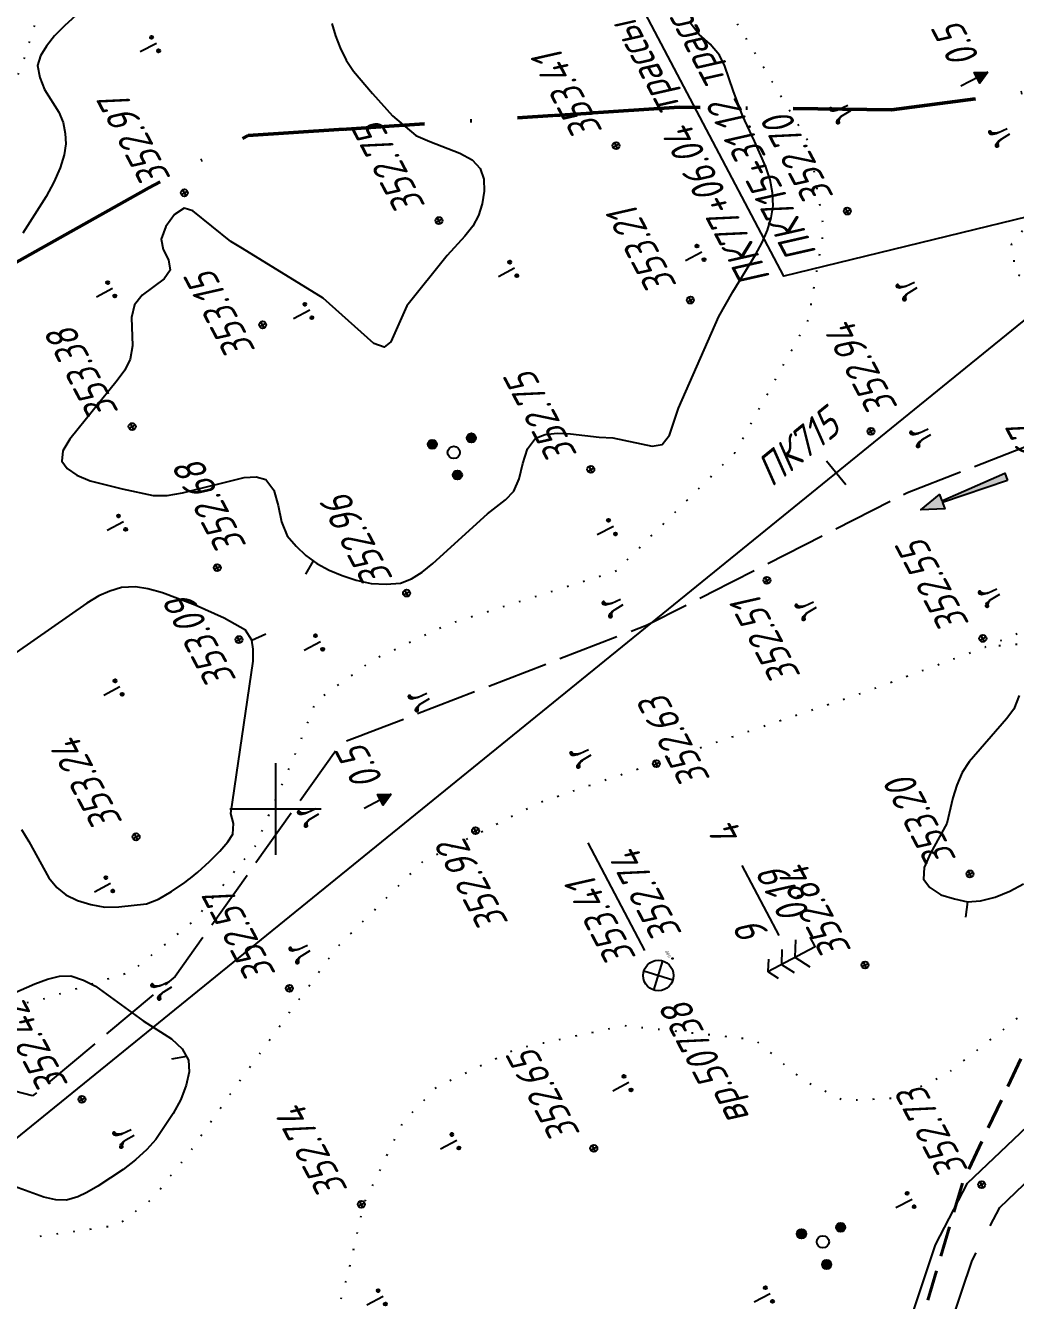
# Model space of a CAD drawing. Extents: x 1519167 to 1519613, y 2186570 to 2187012.
# Drawn here: x 1519283.6 to 1519348.5, y 2186667.8 to 2186751.3 of the extents above; entities that cross this region are included whole.
import ezdxf
from ezdxf.enums import TextEntityAlignment as Align

# ---------------------------------------------------------------- set-up
doc = ezdxf.new("R2010")
doc.units = 0
for name, pattern in [('ACAD_ISO10W100', [18, 12, -3, 0, -3]), ('IZ_HIDDEN', [3, 2, -1]), ('ИИDash_40_10', [5, 4, -1]), ('ИИDash_50_20', [7, 5, -2]), ('ИИDot', [1, 0, -1])]:
    doc.linetypes.add(name, pattern=pattern)
for name, color, linetype, lineweight in [('ИИ_ГЕОПУНКТ_025', 7, 'Continuous', 25), ('ИИ_ГЕОСЕТКА_025', 3, 'Continuous', 25), ('ИИ_ГИДРОГРАФИЯ_025', 3, 'Continuous', 25), ('ИИ_ГИДРОЛОГИЯ_025', 150, 'Continuous', 25), ('ИИ_ГРАНИЦА_025', 7, 'Continuous', 25), ('ИИ_ДОРОГА_025', 7, 'Continuous', 25), ('ИИ_КОНТУР_025', 7, 'ИИDot', 25), ('ИИ_ОТМЕТКА_025', 7, 'Continuous', 25), ('ИИ_ПИКЕТАЖ_025', 7, 'Continuous', 25), ('ИИ_РАЗМЕР_025', 7, 'Continuous', 25), ('ИИ_РЕЛЬЕФ_025', 34, 'Continuous', 25), ('ИИ_ТРАССА_АД_025', 1, 'Continuous', 25), ('ИИ_УГОДЬЯ_025', 7, 'Continuous', 25)]:
    doc.layers.add(name, color=color, linetype=linetype, lineweight=lineweight)
doc.styles.add('VNIPISIMPLEXCUR', font='simplex.shx', dxfattribs={"width": 0.8, "oblique": 15})
doc.dimstyles.new('ИИ-1000-м-dm$2', dxfattribs={"dimtxt": 2.5, "dimasz": 2.5, "dimexe": 1.25, "dimexo": 0, "dimgap": 1, "dimtad": 2, "dimtoh": 1, "dimzin": 1, "dimdsep": 46, "dimtxsty": 'VNIPISIMPLEXCUR', "dimcen": 2.5, "dimaunit": 1, "dimazin": 0, "dimtfac": 1, "dimtmove": 1, "dimatfit": 2, "dimfxl": 1, "dimarcsym": 0})

# ---------------------------------------------------------------- blocks, each defined once
blk = doc.blocks.new('ИИ05403')
at = {"linetype": 'Continuous', "lineweight": 25}
for points in [[(-0.372, 1.104), (-0.431, 1.161), (-0.48, 1.184), (-0.522, 1.188), (-0.557, 1.174), (-0.584, 1.138), (-0.586, 1.087), (-0.571, 1.061), (-0.533, 1.036), (-0.476, 1.021), (-0.421, 1.002), (-0.364, 0.955), (-0.323, 0.896), (-0.283, 0.809), (-0.251, 0.709), (-0.232, 0.626), (-0.236, 0.688), (-0.255, 0.786), (-0.277, 0.879), (-0.302, 0.97), (-0.328, 1.042)], [(0.421, 1.002), (0.476, 1.021), (0.533, 1.036), (0.571, 1.061), (0.586, 1.087), (0.584, 1.138), (0.557, 1.174), (0.522, 1.188), (0.48, 1.184), (0.431, 1.161), (0.372, 1.104), (0.328, 1.042), (0.302, 0.97), (0.277, 0.879), (0.255, 0.786), (0.236, 0.688), (0.232, 0.626), (0.251, 0.709), (0.283, 0.809), (0.323, 0.896), (0.364, 0.955)]]:
    blk.add_hatch(color=0, dxfattribs=at).paths.add_polyline_path(points)
at = {"color": 0, "linetype": 'Continuous', "lineweight": 25}
for points in [[(-0.232, 0.626), (-0.251, 0.709), (-0.283, 0.809), (-0.323, 0.896), (-0.364, 0.955), (-0.421, 1.002), (-0.476, 1.021), (-0.533, 1.036), (-0.571, 1.061), (-0.586, 1.087), (-0.584, 1.138), (-0.557, 1.174), (-0.522, 1.188), (-0.48, 1.184), (-0.431, 1.161), (-0.372, 1.104), (-0.328, 1.042), (-0.302, 0.97), (-0.277, 0.879), (-0.255, 0.786), (-0.236, 0.688), (-0.232, 0.626), (-0.2, 0)], [(0.232, 0.626), (0.251, 0.709), (0.283, 0.809), (0.323, 0.896), (0.364, 0.955), (0.421, 1.002), (0.476, 1.021), (0.533, 1.036), (0.571, 1.061), (0.586, 1.087), (0.584, 1.138), (0.557, 1.174), (0.522, 1.188), (0.48, 1.184), (0.431, 1.161), (0.372, 1.104), (0.328, 1.042), (0.302, 0.97), (0.277, 0.879), (0.255, 0.786), (0.236, 0.688), (0.232, 0.626), (0.2, 0)]]:
    blk.add_lwpolyline(points, dxfattribs=at)
blk = doc.blocks.new('ИИ05407')
at = {"linetype": 'Continuous', "lineweight": 25}
h = blk.add_hatch(color=0, dxfattribs=at)
edge = h.paths.add_edge_path()
edge.add_arc((-0.5, 0.1), 0.1, 0, 360)
h = blk.add_hatch(color=0, dxfattribs=at)
edge = h.paths.add_edge_path()
edge.add_arc((0.5, 0.1), 0.1, 0, 360)
at = {"color": 0, "linetype": 'Continuous', "lineweight": 25}
blk.add_lwpolyline([(0, 0), (0, 1.2)], dxfattribs=at)
for centre in [(-0.5, 0.1), (0.5, 0.1)]:
    blk.add_circle(centre, 0.1, dxfattribs=at)
blk = doc.blocks.new('ИИ053296')
at = {"color": 0, "linetype": 'Continuous', "lineweight": 25}
blk.add_lwpolyline([(0, 0), (1, 0)], dxfattribs=at)
blk = doc.blocks.new('ИИ053951')
at = {"linetype": 'Continuous', "lineweight": 25}
h = blk.add_hatch(color=0, dxfattribs=at)
edge = h.paths.add_edge_path()
edge.add_arc((1.16, 0.95), 0.3, 0, 360)
h = blk.add_hatch(color=0, dxfattribs=at)
edge = h.paths.add_edge_path()
edge.add_arc((-1.403, 0.53), 0.3, 0, 360)
h = blk.add_hatch(color=0, dxfattribs=at)
edge = h.paths.add_edge_path()
edge.add_arc((0.243, -1.48), 0.3, 0, 360)
at = {"color": 0, "linetype": 'Continuous', "lineweight": 25}
for centre, radius in [((1.16, 0.95), 0.3), ((-1.403, 0.53), 0.3), ((0, 0), 0.4), ((0.243, -1.48), 0.3)]:
    blk.add_circle(centre, radius, dxfattribs=at)
blk = doc.blocks.new('ИИ05012')
at = {"color": 0, "linetype": 'Continuous', "lineweight": 25, "flags": 128}
for points in [[(0, 3), (0, -3)], [(-3, 0), (3, 0)]]:
    blk.add_lwpolyline(points, dxfattribs=at)
blk = doc.blocks.new('ИИ0523811')
at = {"linetype": 'Continuous', "lineweight": 25}
blk.add_hatch(color=0, dxfattribs=at).paths.add_polyline_path([(6, -0.25), (1.5, -0.0625), (1.5, -0.5), (0, 0), (1.5, 0.5), (1.5, 0.0625), (6, 0.25)])
at = {"color": 0, "linetype": 'Continuous', "lineweight": 25}
blk.add_lwpolyline([(6, -0.25), (1.5, -0.0625), (1.5, -0.5), (0, 0), (1.5, 0.5), (1.5, 0.0625), (6, 0.25)], close=True, dxfattribs=at)
blk = doc.blocks.new('PICKET')
at = {"color": 0, "linetype": 'Continuous', "lineweight": 25}
for p, q in [((-0.23, 0), (0.23, 0)), ((0, 0.23), (0, -0.23))]:
    blk.add_line(p, q, dxfattribs=at)
blk.add_circle((0, 0), 0.23, dxfattribs=at)
at = {"color": 0, "linetype": 'Continuous', "style": 'VNIPISIMPLEXCUR', "oblique": 15, "width": 0.8}
blk.add_attdef('OTMETKA', (1.25, 0.3), '', height=2, dxfattribs=at)
at = {"color": 8, "linetype": 'Continuous', "style": 'VNIPISIMPLEXCUR', "oblique": 15, "width": 0.8, "flags": 1}
blk.add_attdef('NOMER', (1.25, -2.7), '', height=2, dxfattribs=at)
blk = doc.blocks.new('ИИ053672А')
at = {"color": 0, "linetype": 'Continuous'}
for points in [[(0.7, 3.096), (0, 3.5), (-0.7, 3.096)], [(0, 3.5), (0, 0), (0.7, 0)], [(0.85, 2.009), (0, 2.5), (-0.85, 2.009)], [(1, 0.923), (0, 1.5), (-1, 0.923)]]:
    blk.add_lwpolyline(points, dxfattribs=at)
at = {"color": 0, "linetype": 'Continuous', "style": 'VNIPISIMPLEXCUR', "oblique": 15, "width": 0.8}
blk.add_attdef('RACE1', text='', height=2, dxfattribs=at).set_placement((-2, 2.25), align=Align.RIGHT)
blk.add_attdef('HEIGHT', (2, 2.25), '', height=2, dxfattribs=at)
blk.add_attdef('DISTANCE', text='', height=2, dxfattribs=at).set_placement((8.5, 1.75), align=Align.MIDDLE_LEFT)
blk.add_attdef('RACE2', text='', height=2, dxfattribs=at).set_placement((-2, 1.25), align=Align.TOP_RIGHT)
blk.add_attdef('THICKNESS', text='', height=2, dxfattribs=at).set_placement((2, 1.25), align=Align.TOP_LEFT)
blk = doc.blocks.new('ИИ05466')
at = {"linetype": 'Continuous', "lineweight": 25}
blk.add_hatch(color=0, dxfattribs=at).paths.add_polyline_path([(0, 0), (-0.4, 0.8), (0.4, 0.8)])
at = {"color": 0, "linetype": 'Continuous', "lineweight": 25}
for points in [[(0, 0), (0, 2)], [(0, 0), (-0.4, 0.8), (0.4, 0.8), (0, 0)]]:
    blk.add_lwpolyline(points, dxfattribs=at)
at = {"color": 0, "linetype": 'Continuous', "style": 'VNIPISIMPLEXCUR', "oblique": 15, "width": 0.8}
blk.add_attdef('DEPTH', (1, 0), '', height=2, dxfattribs=at)
blk = doc.blocks.new('ИИ15001')
at = {"color": 0, "linetype": 'Continuous', "lineweight": 25}
blk.add_lwpolyline([(0, 1), (0, -1)], dxfattribs=at)
at = {"color": 0, "linetype": 'Continuous', "lineweight": 25, "style": 'VNIPISIMPLEXCUR', "oblique": 15, "width": 0.8}
blk.add_attdef('STATIONING', text='', height=2, dxfattribs=at).set_placement((0, 2), align=Align.CENTER)
at = {"color": 7, "linetype": 'Continuous', "lineweight": 25, "style": 'VNIPISIMPLEXCUR', "oblique": 15, "width": 0.8}
blk.add_attdef('HEIGHT', text='', height=2, dxfattribs=at).set_placement((0, -2), align=Align.TOP_CENTER)
blk = doc.blocks.new('ИИ050117Р')
at = {"color": 0, "linetype": 'Continuous', "lineweight": 25}
for points in [[(-0.707, -0.707), (0.707, 0.707)], [(-0.707, 0.707), (0.707, -0.707)]]:
    blk.add_lwpolyline(points, dxfattribs=at)
blk.add_circle((0, 0), 1, dxfattribs=at)
at = {"color": 0, "linetype": 'Continuous', "style": 'VNIPISIMPLEXCUR', "oblique": 15, "width": 0.8}
for tag, p in [('CENTRE', (1.7, 0.7)), ('HEIGHT', (1.7, -2.7))]:
    blk.add_attdef(tag, p, '', height=2, dxfattribs=at)
blk.add_attdef('NUMBER', text='', height=2, dxfattribs=at).set_placement((-2.25, -1), align=Align.RIGHT)
at = {"color": 253, "linetype": 'Continuous', "style": 'VNIPISIMPLEXCUR', "oblique": 15, "width": 0.8, "flags": 1}
blk.add_attdef('NOTE', text='', height=1.6, dxfattribs=at).set_placement((-2.25, -4), align=Align.RIGHT)
blk = doc.blocks.new('ИИ150022')
at = {"linetype": 'Continuous', "lineweight": 25}
h = blk.add_hatch(color=0, dxfattribs=at)
edge = h.paths.add_edge_path()
edge.add_arc((0, 0), 0.3, 0, 360)
at = {"color": 0, "linetype": 'Continuous', "lineweight": 25}
blk.add_circle((0, 0), 0.3, dxfattribs=at)
at = {"color": 0, "linetype": 'Continuous', "style": 'VNIPISIMPLEXCUR', "oblique": 15, "width": 0.8}
for tag, p in [('STATIONING1', (1, 4.7)), ('STATIONING2', (1, 1.3))]:
    blk.add_attdef(tag, p, '', height=2, dxfattribs=at)
at = {"color": 7, "linetype": 'Continuous', "style": 'VNIPISIMPLEXCUR', "oblique": 15, "width": 0.8}
blk.add_attdef('HEIGHT', text='', height=2, dxfattribs=at).set_placement((0, -1.3), align=Align.TOP_CENTER)
blk = doc.blocks.new('*D42')
at = {"layer": 'Defpoints', "color": 0, "transparency": 16777216}
for p in [(1519482.409, 2186840.189), (1519363.307, 2186746.816), (1519375.849, 2186713.319), (1519273.871, 2186671.021), (1519434.058, 2186602.839)]:
    blk.add_point(p, dxfattribs=at)
at = {"layer": 'ИИ_РАЗМЕР_025', "color": 0, "lineweight": -2, "transparency": 16777216}
for p, q in [((1519367.834, 2186756.781), (1519364.262, 2186763.563)), ((1519362.071, 2186747.221), (1519367.834, 2186756.781)), ((1519360.927, 2186741.642), (1519357.69, 2186747.786))]:
    blk.add_line(p, q, dxfattribs=at)
blk.add_arc((1519360.927, 2186741.642), 5.695, 59.27436, 97.55834, dxfattribs=at)
at = {"layer": 'ИИ_РАЗМЕР_025', "color": 0, "transparency": 16777216}
for points in [[(1519360.279, 2186746.97), (1519360.077, 2186747.605), (1519358.272, 2186746.68)], [(1519364.055, 2186746.79), (1519363.619, 2186746.285), (1519365.35, 2186745.23)]]:
    blk.add_solid(points, dxfattribs=at)
at = {"layer": 'ИИ_РАЗМЕР_025', "color": 0, "transparency": 16777216, "insert": (1519364.436, 2186759.605), "char_height": 2, "attachment_point": 5, "rotation": 117.7798, "style": 'VNIPISIMPLEXCUR'}
blk.add_mtext("78°44'", dxfattribs=at)
blk = doc.blocks.new('*D43')
at = {"layer": 'Defpoints', "color": 0, "transparency": 16777216}
for p in [(1519297.92, 2186946.834), (1519482.409, 2186840.189), (1519396.448, 2186775.815), (1519273.871, 2186671.021), (1519469.341, 2186621.426)]:
    blk.add_point(p, dxfattribs=at)
at = {"layer": 'ИИ_РАЗМЕР_025', "color": 0, "lineweight": -2, "transparency": 16777216}
for p, q in [((1519395.361, 2186782.255), (1519391.789, 2186789.037)), ((1519394.405, 2186776.485), (1519395.361, 2186782.255))]:
    blk.add_line(p, q, dxfattribs=at)
blk.add_arc((1519392.515, 2186767.266), 9.411, 51.24897, 105.5802, dxfattribs=at)
at = {"layer": 'ИИ_РАЗМЕР_025', "color": 0, "transparency": 16777216}
for points in [[(1519390.11, 2186776.021), (1519389.864, 2186776.641), (1519388.129, 2186775.592)], [(1519398.64, 2186774.841), (1519398.17, 2186774.369), (1519399.823, 2186773.195)]]:
    blk.add_solid(points, dxfattribs=at)
at = {"layer": 'ИИ_РАЗМЕР_025', "color": 0, "transparency": 16777216, "insert": (1519391.963, 2186785.079), "char_height": 2, "attachment_point": 5, "rotation": 117.7798, "style": 'VNIPISIMPLEXCUR'}
blk.add_mtext("78°44'", dxfattribs=at)

msp = doc.modelspace()

# ---------------------------------------------------------------- linework, layer by layer
at = {"layer": 'ИИ_КОНТУР_025', "flags": 128}
msp.add_lwpolyline([(1519270.279, 2186741.321), (1519274.784, 2186743.125), (1519277.156, 2186743.279), (1519280.663, 2186744.516), (1519282.261, 2186746.113), (1519283.396, 2186748.741), (1519285.216, 2186754.54)], dxfattribs=at)
msp.add_lwpolyline([(1519368.299, 2186750.23), (1519365.167, 2186750.23), (1519362.525, 2186750.132), (1519358.22, 2186747.394), (1519356.067, 2186744.852), (1519352.74, 2186742.212), (1519350, 2186739.084), (1519348.238, 2186737.03), (1519348.532, 2186735.075), (1519351.663, 2186733.706), (1519357.045, 2186732.631), (1519362.721, 2186732.631), (1519365.853, 2186732.412), (1519369.3, 2186735.933), (1519370.811, 2186737.845), (1519372.604, 2186740.941), (1519372.996, 2186743.777), (1519373.094, 2186746.221), (1519372.507, 2186748.176), (1519371.528, 2186749.35)], close=True, dxfattribs=at)

# ---------------------------------------------------------------- block references
at = {"layer": 'ИИ_РЕЛЬЕФ_025'}
for p, rotation in [((1519298.443, 2186711.069, 353), 23.25351476384716), ((1519345.376, 2186693.907, 353), 262.0929155771915), ((1519294.159, 2186683.785, 352.5), 190.1950352859118)]:
    msp.add_blockref('ИИ053296', p, dxfattribs=dict(at, rotation=rotation))
at = {"layer": 'ИИ_УГОДЬЯ_025', "rotation": 117.7797222222222}
for name, p in [('ИИ05403', (1519348.059, 2186744.411)), ('ИИ05407', (1519302.24, 2186732.681)), ('ИИ05403', (1519342.882, 2186724.723)), ('ИИ05407', (1519290.027, 2186718.808)), ('ИИ05407', (1519322.152, 2186718.513)), ('ИИ05403', (1519322.709, 2186713.572)), ('ИИ05403', (1519347.394, 2186714.253)), ('ИИ05407', (1519302.947, 2186710.952)), ('ИИ05403', (1519310.005, 2186707.415)), ('ИИ05403', (1519320.605, 2186703.714)), ('ИИ05403', (1519302.739, 2186699.85)), ('ИИ05407', (1519289.19, 2186695.104)), ('ИИ05403', (1519302.182, 2186690.898)), ('ИИ05403', (1519293.119, 2186688.516)), ('ИИ05403', (1519290.632, 2186678.806)), ('ИИ05407', (1519311.877, 2186678.266)), ('ИИ05407', (1519307.056, 2186668.038))]:
    msp.add_blockref(name, p, dxfattribs=at)
at = {"layer": 'ИИ_УГОДЬЯ_025'}
for p in [(1519311.684, 2186723.364), (1519335.89, 2186671.625)]:
    msp.add_blockref('ИИ053951', p, dxfattribs=at)

# ---------------------------------------------------------------- wipeouts: each hides what was drawn before it
at = {"lineweight": 0}
for points, layer in [([(1519323.83, 2186690.29), (1519320.124, 2186697.325), (1519318.106, 2186696.262), (1519321.813, 2186689.227)], 'ИИ_ГЕОПУНКТ_025'), ([(1519332.075, 2186678.285), (1519326.913, 2186688.084), (1519324.896, 2186687.021), (1519330.058, 2186677.222)], 'ИИ_ГЕОПУНКТ_025'), ([(1519346.336, 2186749.271), (1519344.547, 2186752.666), (1519342.53, 2186751.603), (1519344.319, 2186748.208)], 'ИИ_ОТМЕТКА_025'), ([(1519293.316, 2186741.373), (1519289.291, 2186749.015), (1519287.273, 2186747.952), (1519291.299, 2186740.31)], 'ИИ_ОТМЕТКА_025'), ([(1519298.868, 2186730.081), (1519295.055, 2186737.319), (1519293.038, 2186736.256), (1519296.851, 2186729.019)], 'ИИ_ОТМЕТКА_025'), ([(1519289.715, 2186725.922), (1519285.761, 2186733.429), (1519283.743, 2186732.366), (1519287.698, 2186724.859)], 'ИИ_ОТМЕТКА_025'), ([(1519319.757, 2186722.859), (1519315.802, 2186730.366), (1519313.785, 2186729.304), (1519317.74, 2186721.796)], 'ИИ_ОТМЕТКА_025'), ([(1519352.884, 2186719.928), (1519348.858, 2186727.57), (1519346.841, 2186726.507), (1519350.866, 2186718.865)], 'ИИ_ОТМЕТКА_025'), ([(1519307.884, 2186715.138), (1519303.964, 2186722.577), (1519301.947, 2186721.515), (1519305.866, 2186714.075)], 'ИИ_ОТМЕТКА_025'), ([(1519345.342, 2186711.424), (1519341.387, 2186718.931), (1519339.37, 2186717.868), (1519343.325, 2186710.361)], 'ИИ_ОТМЕТКА_025'), ([(1519297.617, 2186708.499), (1519293.698, 2186715.939), (1519291.681, 2186714.876), (1519295.6, 2186707.437)], 'ИИ_ОТМЕТКА_025'), ([(1519334.62, 2186708.77), (1519330.914, 2186715.805), (1519328.897, 2186714.742), (1519332.603, 2186707.707)], 'ИИ_ОТМЕТКА_025'), ([(1519290.154, 2186699.168), (1519286.259, 2186706.561), (1519284.242, 2186705.498), (1519288.136, 2186698.105)], 'ИИ_ОТМЕТКА_025'), ([(1519307.23, 2186701.952), (1519305.442, 2186705.347), (1519303.425, 2186704.285), (1519305.213, 2186700.889)], 'ИИ_ОТМЕТКА_025'), ([(1519344.778, 2186696.345), (1519340.836, 2186703.829), (1519338.818, 2186702.767), (1519342.761, 2186695.282)], 'ИИ_ОТМЕТКА_025'), ([(1519315.454, 2186692.575), (1519311.511, 2186700.059), (1519309.494, 2186698.997), (1519313.436, 2186691.512)], 'ИИ_ОТМЕТКА_025'), ([(1519300.203, 2186689.238), (1519296.178, 2186696.88), (1519294.16, 2186695.817), (1519298.186, 2186688.175)], 'ИИ_ОТМЕТКА_025'), ([(1519325.959, 2186690.305), (1519325.71, 2186690.777), (1519325.509, 2186690.671), (1519325.757, 2186690.199)], 'ИИ_ОТМЕТКА_025'), ([(1519285.986, 2186681.871), (1519282.043, 2186689.355), (1519280.026, 2186688.293), (1519283.969, 2186680.808)], 'ИИ_ОТМЕТКА_025'), ([(1519321.74, 2186679.734), (1519317.786, 2186687.242), (1519315.768, 2186686.179), (1519319.723, 2186678.672)], 'ИИ_ОТМЕТКА_025'), ([(1519345.593, 2186676.376), (1519341.603, 2186683.951), (1519339.586, 2186682.889), (1519343.576, 2186675.314)], 'ИИ_ОТМЕТКА_025'), ([(1519304.918, 2186675.086), (1519301.023, 2186682.479), (1519299.006, 2186681.417), (1519302.901, 2186674.023)], 'ИИ_ОТМЕТКА_025'), ([(1519296.915, 2186662.173), (1519292.96, 2186669.68), (1519290.943, 2186668.618), (1519294.898, 2186661.111)], 'ИИ_ОТМЕТКА_025'), ([(1519333.514, 2186661.964), (1519329.488, 2186669.606), (1519327.471, 2186668.543), (1519331.497, 2186660.901)], 'ИИ_ОТМЕТКА_025'), ([(1519332.549, 2186735.031), (1519309.063, 2186779.613), (1519307.046, 2186778.551), (1519330.532, 2186733.968)], 'ИИ_ПИКЕТАЖ_025'), ([(1519332.227, 2186720.615), (1519337.949, 2186725.257), (1519336.513, 2186727.028), (1519330.791, 2186722.386)], 'ИИ_ПИКЕТАЖ_025'), ([(1519331.614, 2186693.463), (1519330.915, 2186694.791), (1519328.898, 2186693.729), (1519329.597, 2186692.401)], 'ИИ_УГОДЬЯ_025')]:
    msp.add_wipeout(points, dxfattribs=at).dxf.layer = layer

# ---------------------------------------------------------------- next in the draw order: linework, layer by layer
at = {"layer": 'ИИ_РЕЛЬЕФ_025'}
for points, elevation in [([(1519288.409, 2186753.385), (1519286.168, 2186751.329), (1519285.519, 2186750.654), (1519284.982, 2186749.992), (1519284.593, 2186749.345), (1519284.39, 2186748.719), (1519284.554, 2186747.937), (1519284.848, 2186747.152), (1519285.782, 2186745.672), (1519286.076, 2186744.995), (1519286.216, 2186744.264), (1519286.247, 2186743.587), (1519286.152, 2186742.862), (1519285.885, 2186742.005), (1519285.466, 2186741.073), (1519284.961, 2186740.141), (1519283.441, 2186737.724)], 352.5), ([(1519283.342, 2186698.642), (1519283.835, 2186697.866), (1519285.147, 2186695.494), (1519285.651, 2186694.853), (1519286.249, 2186694.369), (1519287.023, 2186693.995), (1519287.884, 2186693.728), (1519288.8, 2186693.569), (1519289.731, 2186693.585), (1519291.544, 2186693.78), (1519292.331, 2186694.096), (1519293.182, 2186694.579), (1519294.052, 2186695.182), (1519294.9, 2186695.857), (1519295.681, 2186696.557), (1519296.352, 2186697.236), (1519296.871, 2186697.846), (1519297.195, 2186698.339), (1519297.251, 2186699.055), (1519297.069, 2186699.698), (1519298.526, 2186709.684), (1519298.537, 2186710.469), (1519298.443, 2186711.069), (1519298.027, 2186711.708), (1519296.631, 2186712.491), (1519294.741, 2186713.361), (1519292.6, 2186714.163), (1519291.627, 2186714.434), (1519290.822, 2186714.565), (1519289.907, 2186714.505), (1519289.128, 2186714.267), (1519288.423, 2186713.96), (1519287.629, 2186713.479), (1519281.813, 2186709.443)], 353), ([(1519348.762, 2186707.439), (1519348.401, 2186706.535), (1519347.936, 2186705.897), (1519345.476, 2186703.091), (1519345.024, 2186702.391), (1519344.661, 2186701.553), (1519344.418, 2186700.716), (1519344.005, 2186699.043), (1519342.938, 2186697.09), (1519342.519, 2186696.163), (1519342.486, 2186695.4), (1519342.906, 2186694.843), (1519343.633, 2186694.379), (1519344.524, 2186694.111), (1519345.376, 2186693.907), (1519346.23, 2186693.973), (1519347.179, 2186694.221), (1519348.141, 2186694.61), (1519349.037, 2186695.1)], 353), ([(1519278.615, 2186686.082), (1519284.229, 2186688.546), (1519285.047, 2186688.848), (1519285.834, 2186689.032), (1519286.579, 2186689.055), (1519287.409, 2186688.787), (1519288.205, 2186688.391), (1519291.322, 2186686.106), (1519293.169, 2186684.93), (1519293.889, 2186684.283), (1519294.292, 2186683.542), (1519294.336, 2186682.765), (1519294.15, 2186681.888), (1519293.787, 2186680.958), (1519293.281, 2186680.035), (1519292.157, 2186678.34), (1519291.552, 2186677.669), (1519290.818, 2186677.005), (1519290.006, 2186676.37), (1519288.36, 2186675.28), (1519287.631, 2186674.87), (1519287.037, 2186674.581), (1519286.305, 2186674.358), (1519285.591, 2186674.375), (1519284.798, 2186674.554), (1519282.876, 2186675.251)], 352.5)]:
    msp.add_lwpolyline(points, dxfattribs=dict(at, elevation=elevation))

# ---------------------------------------------------------------- next in the draw order: block references
at = {"layer": 'ИИ_ГЕОСЕТКА_025'}
msp.add_blockref('ИИ05012', (1519300, 2186700), dxfattribs=at)
at = {"layer": 'ИИ_ГИДРОГРАФИЯ_025', "color": 7, "rotation": 21.14021455179191}
msp.add_blockref('ИИ0523811', (1519342.306, 2186719.596), dxfattribs=at)
at = {"layer": 'ИИ_ОТМЕТКА_025', "color": 7, "rotation": 117.7797222222222}
for p in [(1519346.696, 2186748.287), (1519307.59, 2186700.968)]:
    msp.add_blockref('ИИ05466', p, dxfattribs=at).add_auto_attribs({'DEPTH': '0.5'})
at = {"layer": 'ИИ_ОТМЕТКА_025', "rotation": 117.7797222222222}
for p, values in [((1519294.023, 2186740.375, 352.97), {'OTMETKA': '352.97'}), ((1519290.6, 2186725.06, 353.38), {'OTMETKA': '353.38'}), ((1519320.67, 2186722.25, 352.75), {'OTMETKA': '352.75'}), ((1519353.59, 2186718.93, 352.67), {'OTMETKA': '352.67'}), ((1519308.59, 2186714.14, 352.96), {'OTMETKA': '352.96'}), ((1519346.376, 2186711.17, 352.55), {'OTMETKA': '352.55'}), ((1519290.86, 2186698.17, 353.24), {'OTMETKA': '353.24'}), ((1519300.91, 2186688.24, 352.57), {'OTMETKA': '352.57'}), ((1519287.305, 2186680.967, 352.42), {'OTMETKA': '352.42'}), ((1519320.868, 2186677.755, 352.65), {'OTMETKA': '352.65'}), ((1519346.3, 2186675.379, 352.73), {'OTMETKA': '352.73'}), ((1519305.625, 2186674.088, 352.74), {'OTMETKA': '352.74'})]:
    msp.add_blockref('PICKET', p, dxfattribs=at).add_auto_attribs(values)
at = {"layer": 'ИИ_ОТМЕТКА_025'}
ref = msp.add_blockref('PICKET', (1519299.153, 2186731.724, 353.15), dxfattribs=dict(at, rotation=117.7797222222222))
ref.add_attrib('OTMETKA', '353.15', (1519298.726, 2186730.05, 353.15), dxfattribs={"layer": '0', "color": 0, "linetype": 'Continuous', "height": 2, "rotation": 117.77972, "style": 'VNIPISIMPLEXCUR', "oblique": 15, "width": 0.8})
ref = msp.add_blockref('PICKET', (1519332.222, 2186714.977, 352.51), dxfattribs=dict(at, rotation=117.7797222222222))
ref.add_attrib('OTMETKA', '352.51', (1519334.479, 2186708.738, 352.51), dxfattribs={"layer": '0', "color": 0, "linetype": 'Continuous', "height": 2, "rotation": 117.77972, "style": 'VNIPISIMPLEXCUR', "oblique": 15, "width": 0.8})
ref = msp.add_blockref('PICKET', (1519297.601, 2186711.1, 353.09), dxfattribs=dict(at, rotation=117.7797222222222))
ref.add_attrib('OTMETKA', '353.09', (1519297.475, 2186708.468, 353.09), dxfattribs={"layer": '0', "color": 0, "linetype": 'Continuous', "height": 2, "rotation": 117.77972, "style": 'VNIPISIMPLEXCUR', "oblique": 15, "width": 0.8})
ref = msp.add_blockref('PICKET', (1519313.114, 2186698.571, 352.92), dxfattribs=dict(at, rotation=117.7797222222222))
ref.add_attrib('OTMETKA', '352.92', (1519315.312, 2186692.543, 352.92), dxfattribs={"layer": '0', "color": 0, "linetype": 'Continuous', "height": 2, "rotation": 117.77972, "style": 'VNIPISIMPLEXCUR', "oblique": 15, "width": 0.8})
at = {"layer": 'ИИ_РЕЛЬЕФ_025', "rotation": 239.4103154359119}
msp.add_blockref('ИИ053296', (1519302.472, 2186716.253, 353), dxfattribs=at)
at = {"layer": 'ИИ_УГОДЬЯ_025', "rotation": 117.7797222222222}
for name, p in [('ИИ05407', (1519292.193, 2186750.17)), ('ИИ05407', (1519289.318, 2186734.1)), ('ИИ05403', (1519335.37, 2186713.391)), ('ИИ05407', (1519289.799, 2186707.998)), ('ИИ05407', (1519323.167, 2186682.072)), ('ИИ05407', (1519341.734, 2186674.413)), ('ИИ05407', (1519332.441, 2186668.223))]:
    msp.add_blockref(name, p, dxfattribs=at)

# ---------------------------------------------------------------- next in the draw order: wipeouts: each hides what was drawn before it
at = {"lineweight": 0}
for points, layer in [([(1519326.838, 2186691.874), (1519322.943, 2186699.268), (1519320.926, 2186698.205), (1519324.821, 2186690.812)], 'ИИ_ГЕОПУНКТ_025'), ([(1519309.838, 2186739.249), (1519305.883, 2186746.757), (1519303.866, 2186745.694), (1519307.82, 2186738.187)], 'ИИ_ОТМЕТКА_025'), ([(1519340.981, 2186726.363), (1519337.087, 2186733.756), (1519335.069, 2186732.693), (1519338.964, 2186725.3)], 'ИИ_ОТМЕТКА_025'), ([(1519298.286, 2186717.286), (1519294.332, 2186724.793), (1519292.315, 2186723.73), (1519296.269, 2186716.223)], 'ИИ_ОТМЕТКА_025'), ([(1519328.691, 2186701.994), (1519324.701, 2186709.568), (1519322.684, 2186708.506), (1519326.674, 2186700.931)], 'ИИ_ОТМЕТКА_025'), ([(1519335.578, 2186736.668), (1519316.224, 2186773.407), (1519314.207, 2186772.344), (1519333.56, 2186735.605)], 'ИИ_ПИКЕТАЖ_025'), ([(1519335.216, 2186693.191), (1519332.895, 2186697.597), (1519330.878, 2186696.535), (1519333.199, 2186692.129)], 'ИИ_УГОДЬЯ_025')]:
    msp.add_wipeout(points, dxfattribs=at).dxf.layer = layer

# ---------------------------------------------------------------- next in the draw order: linework, layer by layer
at = {"layer": 'ИИ_ГЕОПУНКТ_025'}
msp.add_lwpolyline([(1519324.211, 2186690.726), (1519320.495, 2186697.782)], dxfattribs=at)
at = {"layer": 'ИИ_УГОДЬЯ_025'}
msp.add_lwpolyline([(1519333.019, 2186691.694), (1519330.596, 2186696.294)], dxfattribs=at)

# ---------------------------------------------------------------- next in the draw order: block references
at = {"layer": 'ИИ_ОТМЕТКА_025', "rotation": 117.7797222222222}
msp.add_blockref('PICKET', (1519310.714, 2186738.559, 352.75), dxfattribs=at).add_auto_attribs({'OTMETKA': '352.75'})
at = {"layer": 'ИИ_ОТМЕТКА_025'}
ref = msp.add_blockref('PICKET', (1519339.043, 2186724.751, 352.94), dxfattribs=dict(at, rotation=117.7797222222222))
ref.add_attrib('OTMETKA', '352.94', (1519340.84, 2186726.331, 352.94), dxfattribs={"layer": '0', "color": 0, "linetype": 'Continuous', "height": 2, "rotation": 117.77972, "style": 'VNIPISIMPLEXCUR', "oblique": 15, "width": 0.8})
ref = msp.add_blockref('PICKET', (1519296.18, 2186715.81, 352.68), dxfattribs=dict(at, rotation=117.7797222222222))
ref.add_attrib('OTMETKA', '352.68', (1519298.145, 2186717.254, 352.68), dxfattribs={"layer": '0', "color": 0, "linetype": 'Continuous', "height": 2, "rotation": 117.77972, "style": 'VNIPISIMPLEXCUR', "oblique": 15, "width": 0.8})
ref = msp.add_blockref('PICKET', (1519324.97, 2186702.96, 352.63), dxfattribs=dict(at, rotation=117.7797222222222))
ref.add_attrib('OTMETKA', '352.63', (1519328.55, 2186701.962, 352.63), dxfattribs={"layer": '0', "color": 0, "linetype": 'Continuous', "height": 2, "rotation": 117.77972, "style": 'VNIPISIMPLEXCUR', "oblique": 15, "width": 0.8})
ref = msp.add_blockref('PICKET', (1519326.033, 2186690.199), dxfattribs=dict(at, xscale=0.09999999999999999, yscale=0.09999999999999999, zscale=0.09999999999999999, rotation=117.7797222222222))
ref.add_attrib('OTMETKA', '0.00', (1519325.949, 2186690.295, 353.56), dxfattribs={"layer": '0', "color": 0, "linetype": 'Continuous', "height": 0.2, "rotation": 117.77972, "style": 'VNIPISIMPLEXCUR', "oblique": 15, "width": 0.8})
at = {"layer": 'ИИ_ПИКЕТАЖ_025', "color": 1}
ref = msp.add_blockref('ИИ15001', (1519336.756, 2186722.034), dxfattribs=dict(at, rotation=39.04939999999997))
ref.add_attrib('STATIONING', 'ПК715', dxfattribs={"layer": '0', "color": 0, "linetype": 'Continuous', "height": 2, "rotation": 39.0494, "style": 'VNIPISIMPLEXCUR', "oblique": 15, "width": 0.8}).set_placement((1519334.851, 2186722.924), align=Align.CENTER)
at = {"layer": 'ИИ_УГОДЬЯ_025', "rotation": 117.7797222222222}
for name, p in [('ИИ05407', (1519315.676, 2186735.436)), ('ИИ05403', (1519341.986, 2186734.348))]:
    msp.add_blockref(name, p, dxfattribs=at)

# ---------------------------------------------------------------- next in the draw order: wipeouts: each hides what was drawn before it
at = {"lineweight": 0}
for points, layer in [([(1519321.602, 2186743.968), (1519317.895, 2186751.003), (1519315.878, 2186749.94), (1519319.584, 2186742.905)], 'ИИ_ОТМЕТКА_025'), ([(1519336.781, 2186740.173), (1519332.838, 2186747.657), (1519330.821, 2186746.594), (1519334.764, 2186739.11)], 'ИИ_ОТМЕТКА_025'), ([(1519326.494, 2186734.342), (1519322.788, 2186741.377), (1519320.771, 2186740.314), (1519324.477, 2186733.279)], 'ИИ_ОТМЕТКА_025'), ([(1519339.69, 2186691.629), (1519335.796, 2186699.022), (1519333.778, 2186697.96), (1519337.673, 2186690.566)], 'ИИ_ОТМЕТКА_025'), ([(1519330.86, 2186698.243), (1519330.196, 2186699.502), (1519328.179, 2186698.44), (1519328.842, 2186697.181)], 'ИИ_УГОДЬЯ_025')]:
    msp.add_wipeout(points, dxfattribs=at).dxf.layer = layer

# ---------------------------------------------------------------- next in the draw order: linework, layer by layer
at = {"layer": 'ИИ_ГИДРОГРАФИЯ_025', "linetype": 'ИИDash_40_10', "elevation": 353.56, "flags": 128}
msp.add_lwpolyline([(1519393.87, 2186754.818), (1519387.476, 2186752.22), (1519374.813, 2186741.279), (1519366.161, 2186732.564), (1519365.853, 2186732.412), (1519359.007, 2186730.746), (1519349.963, 2186724.029), (1519341.426, 2186720.714), (1519324.314, 2186712.015), (1519304.287, 2186704.29), (1519293.415, 2186689.016), (1519284.064, 2186681.188), (1519279.378, 2186682.396)], dxfattribs=at)
at = {"layer": 'ИИ_ГИДРОЛОГИЯ_025', "linetype": 'IZ_HIDDEN', "lineweight": 40, "flags": 128}
msp.add_lwpolyline([(1519460.641, 2186855.071), (1519456.09, 2186855.18), (1519452.838, 2186855.283), (1519449.919, 2186852.621), (1519445.565, 2186849.895), (1519439.1, 2186846.749), (1519433.919, 2186844.712), (1519429.113, 2186840.711), (1519424.215, 2186836.229), (1519420.481, 2186833.311), (1519418.373, 2186832.719), (1519418.58, 2186831.013), (1519422.028, 2186829.717), (1519423.581, 2186829.066), (1519423.037, 2186827.31), (1519421.351, 2186824.606), (1519420.045, 2186821.67), (1519418.817, 2186819.9), (1519417.771, 2186819.262), (1519416.361, 2186818.001), (1519415.109, 2186815.785), (1519413.978, 2186812.682), (1519411.746, 2186809.864), (1519408.873, 2186808.264), (1519406.972, 2186807.608), (1519403.691, 2186809.079), (1519399.481, 2186810.408), (1519397.23, 2186810.087), (1519394.634, 2186809.929), (1519390.956, 2186809.202), (1519386.986, 2186806.074), (1519384.277, 2186804.819), (1519381.262, 2186801.848), (1519380.466, 2186799.094), (1519379.481, 2186796.399), (1519383.329, 2186791.749), (1519385.453, 2186788.402), (1519385.617, 2186786.548), (1519386.707, 2186783.196), (1519388.466, 2186780.286), (1519389.57, 2186777.708), (1519390.415, 2186775.247), (1519392.42, 2186770.383), (1519391.233, 2186769.359), (1519389.206, 2186769.68), (1519389.206, 2186769.68), (1519386.98, 2186769.672), (1519382.572, 2186771.229), (1519378.943, 2186772.227), (1519374.724, 2186770.296), (1519372.444, 2186767.446), (1519371.123, 2186764.616), (1519373.511, 2186758.793), (1519379.131, 2186756.225), (1519384.55, 2186755.878), (1519390.544, 2186755.544), (1519396.266, 2186755.357), (1519399.508, 2186754.464), (1519402.962, 2186753.818), (1519405.104, 2186750.86), (1519407.059, 2186746.355), (1519406.364, 2186744.42), (1519401.577, 2186741.208), (1519391.862, 2186738.179), (1519383.926, 2186732.432), (1519381.205, 2186724.384), (1519381.265, 2186718.323), (1519382.918, 2186711.882), (1519384.521, 2186704.545), (1519370.376, 2186695.372), (1519360.732, 2186691.276), (1519355.82, 2186688.934), (1519349.763, 2186685.497), (1519345.107, 2186675.667), (1519340.93, 2186661.661), (1519331.999, 2186651.546), (1519321.789, 2186646.659)], dxfattribs=at)
at = {"layer": 'ИИ_ГРАНИЦА_025', "color": 150, "linetype": 'ACAD_ISO10W100', "lineweight": 50, "flags": 128}
msp.add_lwpolyline([(1519250.427, 2186717.488), (1519291.685, 2186740.698), (1519298.197, 2186744.129), (1519326.471, 2186745.981), (1519340.378, 2186745.818), (1519377.427, 2186750.663), (1519409.219, 2186765.755), (1519433.566, 2186785.013), (1519446.492, 2186793.921), (1519468.344, 2186806.891), (1519484.876, 2186817.168)], dxfattribs=at)
at = {"layer": 'ИИ_ДОРОГА_025', "flags": 128}
msp.add_lwpolyline([(1519309.824, 2186624.069), (1519322.122, 2186639.578), (1519334.88, 2186653.706), (1519339.399, 2186660.405), (1519341.743, 2186666.846), (1519343.273, 2186671.431), (1519345.374, 2186675.468), (1519348.837, 2186678.771), (1519355.289, 2186684.91), (1519367.386, 2186691.03), (1519385.521, 2186698.218), (1519402.874, 2186708.9), (1519415.099, 2186717.092), (1519426.08, 2186727.026), (1519443.52, 2186748.214), (1519450.536, 2186763.278), (1519453.188, 2186767.955), (1519457.835, 2186773.061), (1519463.358, 2186778.12), (1519473.735, 2186785.182), (1519489.014, 2186798.842)], dxfattribs=at)
at = {"layer": 'ИИ_ДОРОГА_025', "linetype": 'ИИDash_50_20', "flags": 128}
msp.add_lwpolyline([(1519311.148, 2186621.555), (1519324.108, 2186637.897), (1519336.933, 2186652.099), (1519341.733, 2186659.216), (1519344.198, 2186665.989), (1519345.674, 2186670.413), (1519347.481, 2186673.885), (1519350.63, 2186676.889), (1519356.804, 2186682.763), (1519368.454, 2186688.657), (1519386.69, 2186695.885), (1519404.279, 2186706.712), (1519416.703, 2186715.038), (1519427.966, 2186725.226), (1519445.737, 2186746.817), (1519452.849, 2186762.086), (1519455.307, 2186766.419), (1519459.678, 2186771.224), (1519464.976, 2186776.076), (1519475.34, 2186783.129), (1519490.263, 2186796.471)], dxfattribs=at)
at = {"layer": 'ИИ_КОНТУР_025', "flags": 128}
for points in [[(1519277.391, 2186685.627), (1519279.955, 2186686.744), (1519284.337, 2186687.417), (1519290.516, 2186689.326), (1519294.561, 2186692.581), (1519298.718, 2186697.633), (1519301.527, 2186704.143), (1519302.65, 2186707.062), (1519306.358, 2186709.756), (1519311.301, 2186712.114), (1519322.323, 2186715.593), (1519330.13, 2186723.353), (1519334.948, 2186732.071), (1519335.96, 2186737.971), (1519335.036, 2186743.559), (1519330.313, 2186751.397), (1519328.007, 2186755.69), (1519326.469, 2186758.409), (1519325.818, 2186762.841), (1519326.5, 2186767.009), (1519327.001, 2186778.454), (1519327.666, 2186787.429)], [(1519284.567, 2186672.008), (1519289.666, 2186672.728), (1519291.94, 2186674.475), (1519294.388, 2186677.533), (1519297.012, 2186681.29), (1519304.007, 2186690.901), (1519309.691, 2186696.58), (1519317.298, 2186700.424), (1519331.32, 2186705.192), (1519338.578, 2186707.638), (1519346.535, 2186710.609), (1519352.744, 2186713.23), (1519356.241, 2186714.89), (1519359.827, 2186716.987), (1519365.773, 2186723.802), (1519369.121, 2186726.712), (1519373.581, 2186728.11), (1519376.204, 2186728.197), (1519380.489, 2186728.634), (1519383.636, 2186729.944), (1519385.473, 2186731.517), (1519387.659, 2186734.4), (1519388.446, 2186740.079), (1519389.32, 2186742.7), (1519391.244, 2186745.671), (1519392.468, 2186747.768), (1519395.542, 2186751.912), (1519395.717, 2186753.747), (1519395.717, 2186755.407), (1519395.017, 2186756.63), (1519393.968, 2186757.591), (1519391.869, 2186757.591), (1519389.333, 2186757.154), (1519384.961, 2186756.368), (1519381.201, 2186755.843), (1519378.316, 2186755.756), (1519375.168, 2186755.756), (1519373.244, 2186756.28), (1519372.282, 2186757.591), (1519371.583, 2186760.474), (1519371.67, 2186762.484), (1519372.457, 2186764.58), (1519376.567, 2186770.651), (1519377.266, 2186773.01), (1519377.791, 2186775.368), (1519377.966, 2186776.854), (1519377.004, 2186778.252), (1519375.605, 2186779.737), (1519373.594, 2186780.174), (1519370.319, 2186780.911)], [(1519291.945, 2186658.003), (1519292.701, 2186658.332), (1519297.977, 2186660.968), (1519301.654, 2186663.204), (1519303.812, 2186666.079), (1519304.771, 2186669.593), (1519305.81, 2186674.146), (1519308.368, 2186679.497), (1519310.606, 2186681.813), (1519315.802, 2186684.289), (1519322.837, 2186685.806), (1519331.427, 2186684.89), (1519334.544, 2186682.255), (1519337.262, 2186680.897), (1519340.699, 2186681.057), (1519344.057, 2186682.654), (1519349.013, 2186686.568), (1519354.528, 2186690.561), (1519365.639, 2186695.912), (1519369.087, 2186699.931), (1519370.765, 2186703.924), (1519371.165, 2186708.716), (1519371.245, 2186712.39), (1519370.286, 2186714.946), (1519368.447, 2186716.064), (1519365.41, 2186715.824), (1519363.091, 2186713.748), (1519357.575, 2186711.498), (1519346.535, 2186710.609)]]:
    msp.add_lwpolyline(points, dxfattribs=at)
at = {"layer": 'ИИ_ПИКЕТАЖ_025', "elevation": 353.02}
msp.add_lwpolyline([(1519360.927, 2186741.642), (1519333.32, 2186734.913), (1519309.644, 2186779.859)], dxfattribs=at)
at = {"layer": 'ИИ_РЕЛЬЕФ_025', "elevation": 353}
msp.add_lwpolyline([(1519303.694, 2186751.473), (1519303.922, 2186750.673), (1519304.231, 2186749.871), (1519304.627, 2186749.079), (1519305.112, 2186748.341), (1519306.358, 2186746.884), (1519307.664, 2186745.431), (1519309.196, 2186744.135), (1519310.119, 2186743.734), (1519312.081, 2186742.975), (1519312.889, 2186742.529), (1519313.425, 2186741.98), (1519313.651, 2186741.274), (1519313.68, 2186740.474), (1519313.542, 2186739.649), (1519313.311, 2186738.886), (1519312.936, 2186738.188), (1519312.408, 2186737.536), (1519311.26, 2186736.261), (1519308.62, 2186732.961), (1519307.558, 2186730.619), (1519307.121, 2186730.263), (1519306.438, 2186730.503), (1519303.126, 2186733.48), (1519297.832, 2186736.721), (1519297.075, 2186737.184), (1519294.58, 2186739.204), (1519294.007, 2186739.378), (1519293.385, 2186738.963), (1519292.816, 2186738.166), (1519292.495, 2186737.346), (1519292.633, 2186736.671), (1519292.981, 2186735.977), (1519293.082, 2186735.303), (1519292.689, 2186734.742), (1519291.267, 2186733.671), (1519290.747, 2186733.032), (1519290.564, 2186732.212), (1519290.613, 2186730.347), (1519290.477, 2186729.483), (1519290.115, 2186728.751), (1519289.627, 2186728.073), (1519286.514, 2186724.241), (1519286.056, 2186723.464), (1519285.997, 2186722.792), (1519286.338, 2186722.31), (1519286.978, 2186721.873), (1519287.844, 2186721.492), (1519289.955, 2186720.975), (1519291.98, 2186720.532), (1519292.9, 2186720.538), (1519293.905, 2186720.704), (1519297.935, 2186721.727), (1519298.731, 2186721.761), (1519299.359, 2186721.582), (1519299.9, 2186720.88), (1519300.177, 2186719.891), (1519300.385, 2186718.813), (1519300.764, 2186717.898), (1519301.343, 2186717.228), (1519301.982, 2186716.605), (1519302.716, 2186716.077), (1519303.523, 2186715.641), (1519304.362, 2186715.29), (1519305.296, 2186714.982), (1519306.278, 2186714.766), (1519307.257, 2186714.735), (1519308.197, 2186714.803), (1519308.919, 2186715.082), (1519309.625, 2186715.525), (1519310.319, 2186716.087), (1519313.901, 2186719.33), (1519315.085, 2186720.245), (1519315.619, 2186720.821), (1519315.974, 2186721.64), (1519316.219, 2186722.645), (1519316.521, 2186723.605), (1519317.049, 2186724.289), (1519317.681, 2186724.543), (1519318.465, 2186724.619), (1519319.35, 2186724.575), (1519321.221, 2186724.369), (1519322.106, 2186724.325), (1519324.685, 2186723.769), (1519325.343, 2186723.89), (1519325.83, 2186724.49), (1519326.423, 2186726.272), (1519329.064, 2186732.27), (1519329.975, 2186733.885), (1519331.471, 2186736.309), (1519331.901, 2186737.117), (1519332.254, 2186737.923), (1519332.505, 2186738.728), (1519332.627, 2186739.532), (1519332.581, 2186740.38), (1519332.429, 2186741.227), (1519332.153, 2186742.072), (1519331.406, 2186743.761), (1519330.616, 2186745.449), (1519330.013, 2186747.09), (1519329.467, 2186748.682), (1519329.108, 2186749.399), (1519328.492, 2186750.12), (1519327.787, 2186750.76), (1519327.185, 2186751.525)], dxfattribs=at)
at = {"layer": 'ИИ_ТРАССА_АД_025', "flags": 128}
msp.add_lwpolyline([(1519273.871, 2186671.021), (1519482.409, 2186840.189)], dxfattribs=at)

# ---------------------------------------------------------------- next in the draw order: block references
at = {"layer": 'ИИ_ГЕОПУНКТ_025'}
ref = msp.add_blockref('ИИ050117Р', (1519325.1, 2186689.08, 352.74), dxfattribs=dict(at, rotation=117.7797961859119))
ref.add_attrib('NUMBER', 'вр.50738', dxfattribs={"layer": '0', "color": 0, "linetype": 'Continuous', "height": 2, "rotation": 117.7798, "style": 'VNIPISIMPLEXCUR', "oblique": 15, "width": 0.8}).set_placement((1519327.033, 2186687.555, 176.37), align=Align.RIGHT)
ref.add_attrib('CENTRE', '353.41', (1519323.688, 2186690.258, 176.37), dxfattribs={"layer": '0', "color": 0, "linetype": 'Continuous', "height": 2, "rotation": 117.7798, "style": 'VNIPISIMPLEXCUR', "oblique": 15, "width": 0.8})
ref.add_attrib('HEIGHT', '352.74', (1519326.696, 2186691.842, 176.37), dxfattribs={"layer": '0', "color": 0, "linetype": 'Continuous', "height": 2, "rotation": 117.7798, "style": 'VNIPISIMPLEXCUR', "oblique": 15, "width": 0.8})
at = {"layer": 'ИИ_ОТМЕТКА_025', "rotation": 117.7797222222222}
for p, values in [((1519322.33, 2186743.47, 353.41), {'OTMETKA': '353.41'}), ((1519337.487, 2186739.175, 352.7), {'OTMETKA': '352.70'}), ((1519327.201, 2186733.344, 353.21), {'OTMETKA': '353.21'}), ((1519345.529, 2186695.744, 353.2), {'OTMETKA': '353.20'}), ((1519338.65, 2186689.77, 352.84), {'OTMETKA': '352.84'})]:
    msp.add_blockref('PICKET', p, dxfattribs=at).add_auto_attribs(values)
at = {"layer": 'ИИ_ПИКЕТАЖ_025'}
ref = msp.add_blockref('ИИ150022', (1519360.927, 2186741.642, 353.02), dxfattribs=dict(at, rotation=117.7797961859119))
ref.add_attrib('STATIONING1', 'ПК77+06.04 трассы ГК от пл. Кг N72', (1519332.502, 2186734.82, 176.51), dxfattribs={"layer": '0', "color": 0, "linetype": 'Continuous', "height": 2, "rotation": 117.7798, "style": 'VNIPISIMPLEXCUR', "oblique": 15, "width": 0.8})
ref.add_attrib('STATIONING2', 'ПК715+31.12 трассы зимней а.д.', (1519335.531, 2186736.457, 176.51), dxfattribs={"layer": '0', "color": 0, "linetype": 'Continuous', "height": 2, "rotation": 117.7798, "style": 'VNIPISIMPLEXCUR', "oblique": 15, "width": 0.8})
ref.add_attrib('HEIGHT', '353.02', dxfattribs={"layer": '0', "color": 7, "linetype": 'Continuous', "height": 2, "rotation": 117.7798, "style": 'VNIPISIMPLEXCUR', "oblique": 15, "width": 0.8}).set_placement((1519366.087, 2186739.503, 176.51), align=Align.TOP_CENTER)
at = {"layer": 'ИИ_УГОДЬЯ_025', "rotation": 117.7797222222222}
for name, p in [('ИИ05403', (1519337.624, 2186745.94)), ('ИИ05407', (1519327.953, 2186736.488))]:
    msp.add_blockref(name, p, dxfattribs=at)
msp.add_blockref('ИИ053672А', (1519335.379, 2186690.973), dxfattribs=at).add_auto_attribs({'HEIGHT': '9', 'THICKNESS': '0.19', 'DISTANCE': '4'})

# ---------------------------------------------------------------- next in the draw order: dimensions: what is measured, and where the dimension line sits
at = {"layer": 'ИИ_РАЗМЕР_025'}
for base, line1, picture, middle in [((1519396.448, 2186775.815), ((1519469.341, 2186621.426), (1519297.92, 2186946.834)), '*D43', (1519391.963, 2186785.079)), ((1519363.307, 2186746.816), ((1519434.058, 2186602.839), (1519375.849, 2186713.319)), '*D42', (1519364.436, 2186759.605))]:
    dim = msp.add_angular_dim_2l(base=base, line1=line1, line2=((1519273.871, 2186671.021), (1519482.409, 2186840.189)), dimstyle='ИИ-1000-м-dm$2', override={"dimtxt": 2, "dimasz": 2, "dimgap": 0.5}, dxfattribs=at)
    dim.commit()
    dim.dimension.update_dxf_attribs({"geometry": picture, "text_midpoint": middle, "dimtype": 162})

doc.saveas('drawing.dxf')
